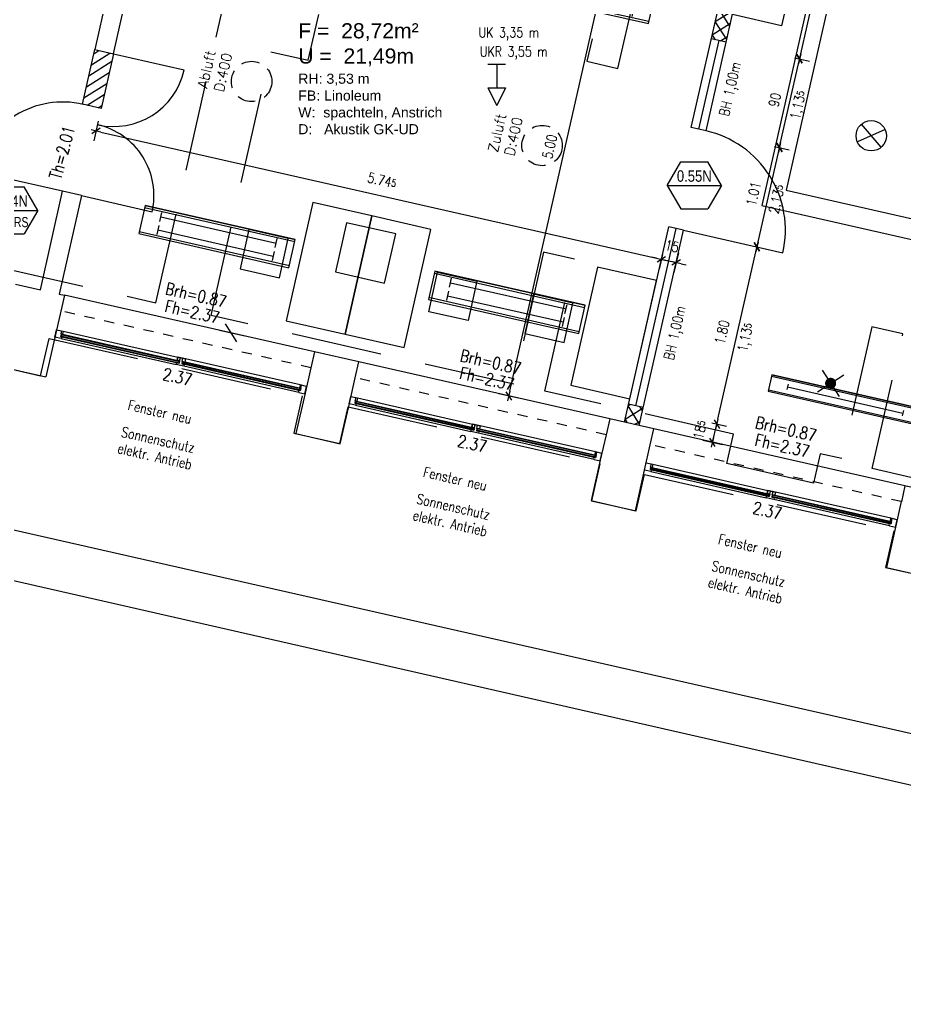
# Model space of a CAD drawing. Header units: metres. Extents: x -7 to 99688, y -10762 to -90.
# Drawn here: x 77.23 to 86.01, y -148.47 to -138.76 of the extents above; entities that cross this region are included whole.
import ezdxf
from ezdxf.enums import TextEntityAlignment as Align

# ---------------------------------------------------------------- set-up
doc = ezdxf.new("R2010")
doc.units = ezdxf.units.M
doc.header["$LTSCALE"] = 0.03
for name, pattern in [('DOT', [0]), ('GESTRICHELT', [9, 6, -3]), ('GESTRICHELT2', [4.5, 3, -1.5])]:
    doc.linetypes.add(name, pattern=pattern)
doc.layers.get('0').update_dxf_attribs({"linetype": 'CONTINUOUS'})
doc.layers.get('Defpoints').update_dxf_attribs({"linetype": 'CONTINUOUS'})
for name, color, linetype in [('A_abriss', 44, '_ABBRUCH'), ('A_ansicht', 9, 'CONTINUOUS'), ('A_bemaßung', 2, 'CONTINUOUS'), ('A_Deckenplan', 8, 'CONTINUOUS'), ('A_fenster', 7, 'CONTINUOUS'), ('A_Höhen', 3, 'CONTINUOUS'), ('A_möbel_neu', 1, 'CONTINUOUS'), ('A_NR_TÜR', 1, 'CONTINUOUS'), ('A_räume', 5, 'CONTINUOUS'), ('A_schraffur', 10, 'CONTINUOUS'), ('A_text', 5, 'CONTINUOUS'), ('A_trockenbau', 2, 'CONTINUOUS'), ('A_Tuer_neu', 1, 'CONTINUOUS'), ('A_Tuernummer_neu', 10, 'CONTINUOUS'), ('A_TXT-TUER', 1, 'CONTINUOUS'), ('A_verdeckt', 8, 'GESTRICHELT2'), ('A_wände', 6, 'CONTINUOUS'), ('CKMA0002', 2, 'CONTINUOUS'), ('E__LEUCHTEN', 6, 'CONTINUOUS')]:
    doc.layers.add(name, color=color, linetype=linetype)
doc.styles.add('arial-n', font='ARIALN.TTF')
doc.styles.add('NORM', font='simplex.shx', dxfattribs={"width": 0.7, "bigfont": 'bigfont.shx'})
doc.styles.add('PITSIMP8', font='PITSIMP8.SHX')
doc.styles.add('SIMPLEX', font='simplex.shx', dxfattribs={"width": 0.8, "height": 0.1})
doc.styles.get("Standard").update_dxf_attribs({"font": 'txt', "height": 1})
doc.linetypes.add('_ABBRUCH', pattern='A,25,[101,cadkon.shx,S=3.5,R=0,X=0,Y=0],25', length=50)
doc.dimstyles.get("Standard").update_dxf_attribs({"dimtxt": 0.1, "dimasz": 0.05, "dimexe": 0.1, "dimexo": 0, "dimgap": 0.1, "dimtad": 1, "dimdec": 4, "dimrnd": 0.0025, "dimzin": 0, "dimdsep": 46, "dimtxsty": 'SIMPLEX', "dimblk": 'DIMCROSS', "dimblk1": 'DIMCROSS', "dimblk2": 'DIMCROSS', "dimsah": 1, "dimcen": 2.5, "dimdle": 0.025, "dimclrd": 1, "dimclre": 1, "dimclrt": 6, "dimadec": 0, "dimazin": 0, "dimtfac": 1, "dimtdec": 4, "dimtix": 1, "dimtmove": 2, "dimatfit": 3, "dimfxl": 1, "dimtvp": 1, "dimtolj": 1, "dimtzin": 0, "dimarcsym": 0})
pattern_1 = [(212.2218, (84.36615, -137.72674), (0.0507871, -0.0805806), []), (302.2218, (84.36615, -137.72674), (0.0805806, 0.0507871), [])]

# ---------------------------------------------------------------- blocks, each defined once
blk = doc.blocks.new('SLASH1')
at = {"layer": 'A_bemaßung', "color": 2, "linetype": 'Continuous'}
for p, q in [((0, -0.14068), (0, 0.11466)), ((0.07663, 0.07663), (-0.07319, -0.07319))]:
    blk.add_line(p, q, dxfattribs=at)
blk = doc.blocks.new('DIMCROSS')
at = {"color": 0, "linetype": 'ByBlock'}
blk.add_line((-1, 0), (1, 0), dxfattribs=at)
at = {"linetype": 'ByBlock'}
blk.add_line((-0.707107, -0.707107), (0.707107, 0.707107), dxfattribs=at)
blk = doc.blocks.new('*D60')
at = {"layer": 'CKMA0002', "color": 1, "lineweight": -2}
for p, q in [((84.0932, -142.7559), (84.2394, -142.7891)), ((84.101, -142.9474), (84.1419, -142.767)), ((84.0035, -142.9253), (84.1985, -142.9695)), ((84.101, -142.9474), (84.101, -142.9474)), ((84.101, -142.9474), (84.101, -142.9474))]:
    blk.add_line(p, q, dxfattribs=at)
at = {"layer": 'Defpoints', "color": 0}
for p in [(83.2678, -142.5687), (83.1781, -142.7381), (84.1419, -142.767)]:
    blk.add_point(p, dxfattribs=at)
at = {"layer": 'CKMA0002', "color": 1, "lineweight": -2, "xscale": 0.05, "yscale": 0.05, "zscale": 0.05}
for p, rotation in [((84.1419, -142.767), 257.2217543798189), ((84.101, -142.9474), 77.2217543798189)]:
    blk.add_blockref('DIMCROSS', p, dxfattribs=dict(at, rotation=rotation))
at = {"layer": 'CKMA0002', "color": 3, "insert": (83.9752, -142.824), "char_height": 0.1, "attachment_point": 5, "rotation": 77.22175, "style": 'SIMPLEX'}
blk.add_mtext('\\A1;18{\\A1\\H0.7x\\S5;}', dxfattribs=at)
blk = doc.blocks.new('*D61')
at = {"layer": 'A_Tuer_neu', "color": 1, "lineweight": -2}
for p, q in [((84.4913, -141.0005), (84.6376, -141.0337)), ((84.153, -142.7182), (84.529, -141.0603))]:
    blk.add_line(p, q, dxfattribs=at)
at = {"layer": 'Defpoints', "color": 0}
for p in [(83.666, -140.8133), (84.54, -141.0116), (83.2678, -142.5687)]:
    blk.add_point(p, dxfattribs=at)
at = {"layer": 'A_Tuer_neu', "color": 1, "lineweight": -2, "xscale": 0.05, "yscale": 0.05, "zscale": 0.05}
for p, rotation in [((84.54, -141.0116), 77.22175437981893), ((84.1419, -142.767), 257.2217543798189)]:
    blk.add_blockref('DIMCROSS', p, dxfattribs=dict(at, rotation=rotation))
at = {"layer": 'A_Tuer_neu', "color": 3, "insert": (84.1947, -141.8561), "char_height": 0.1, "attachment_point": 5, "rotation": 77.22175, "style": 'SIMPLEX'}
blk.add_mtext('\\A1;1.80', dxfattribs=at)
blk = doc.blocks.new('*D62')
at = {"layer": 'A_Tuer_neu', "color": 1, "lineweight": -2}
for p, q in [((84.5511, -140.9628), (84.7524, -140.0753)), ((84.7147, -140.0155), (84.8609, -140.0487))]:
    blk.add_line(p, q, dxfattribs=at)
at = {"layer": 'Defpoints', "color": 0}
for p in [(83.8894, -139.8284), (84.7634, -140.0266), (83.666, -140.8133)]:
    blk.add_point(p, dxfattribs=at)
at = {"layer": 'A_Tuer_neu', "color": 1, "lineweight": -2, "xscale": 0.05, "yscale": 0.05, "zscale": 0.05}
for p, rotation in [((84.7634, -140.0266), 77.22175437981893), ((84.54, -141.0116), 257.2217543798189)]:
    blk.add_blockref('DIMCROSS', p, dxfattribs=dict(at, rotation=rotation))
at = {"layer": 'A_Tuer_neu', "color": 3, "insert": (84.5054, -140.4859), "char_height": 0.1, "attachment_point": 5, "rotation": 77.22175, "style": 'SIMPLEX'}
blk.add_mtext('\\A1;1.01', dxfattribs=at)
blk = doc.blocks.new('*D63')
at = {"layer": 'A_Tuer_neu', "color": 1, "lineweight": -2}
for p, q in [((84.7745, -139.9778), (84.9514, -139.1976)), ((84.9137, -139.1378), (85.06, -139.171))]:
    blk.add_line(p, q, dxfattribs=at)
at = {"layer": 'Defpoints', "color": 0}
for p in [(84.0885, -138.9506), (84.9625, -139.1489), (83.8894, -139.8284)]:
    blk.add_point(p, dxfattribs=at)
at = {"layer": 'A_Tuer_neu', "color": 1, "lineweight": -2, "xscale": 0.05, "yscale": 0.05, "zscale": 0.05}
for p, rotation in [((84.9625, -139.1489), 77.22175437981893), ((84.7634, -140.0266), 257.2217543798189)]:
    blk.add_blockref('DIMCROSS', p, dxfattribs=dict(at, rotation=rotation))
at = {"layer": 'A_Tuer_neu', "color": 3, "insert": (84.7167, -139.5545), "char_height": 0.1, "attachment_point": 5, "rotation": 77.22175, "style": 'SIMPLEX'}
blk.add_mtext('\\A1;90', dxfattribs=at)
blk = doc.blocks.new('*D64')
at = {"layer": 'CKMA0002', "color": 1, "lineweight": -2}
for p, q in [((85.3893, -137.0411), (85.5355, -137.0742)), ((84.9735, -139.1001), (85.427, -137.1009))]:
    blk.add_line(p, q, dxfattribs=at)
at = {"layer": 'Defpoints', "color": 0}
for p in [(84.564, -136.8539), (85.438, -137.0521), (84.0885, -138.9506)]:
    blk.add_point(p, dxfattribs=at)
at = {"layer": 'CKMA0002', "color": 1, "lineweight": -2, "xscale": 0.05, "yscale": 0.05, "zscale": 0.05}
for p, rotation in [((85.438, -137.0521), 77.22175437981893), ((84.9625, -139.1489), 257.2217543798189)]:
    blk.add_blockref('DIMCROSS', p, dxfattribs=dict(at, rotation=rotation))
at = {"layer": 'CKMA0002', "color": 3, "insert": (85.054, -138.0673), "char_height": 0.1, "attachment_point": 5, "rotation": 77.22175, "style": 'SIMPLEX'}
blk.add_mtext('\\A1;2.15{\\A1\\H0.7x\\S;}', dxfattribs=at)
blk = doc.blocks.new('*D71')
at = {"layer": 'A_Tuer_neu', "color": 1, "lineweight": -2}
for p, q in [((78.0124, -139.7658), (77.9682, -139.9609)), ((78.0391, -139.8744), (83.5445, -141.123)), ((83.6044, -141.0853), (83.5712, -141.2316))]:
    blk.add_line(p, q, dxfattribs=at)
at = {"layer": 'Defpoints', "color": 0}
for p in [(78.2975, -138.5089), (83.8894, -139.8284), (83.5933, -141.1341)]:
    blk.add_point(p, dxfattribs=at)
at = {"layer": 'A_Tuer_neu', "color": 1, "lineweight": -2, "xscale": 0.05, "yscale": 0.05, "zscale": 0.05}
for p, rotation in [((77.9903, -139.8633), 167.2217543798648), ((83.5933, -141.1341), 347.2217543798648)]:
    blk.add_blockref('DIMCROSS', p, dxfattribs=dict(at, rotation=rotation))
at = {"layer": 'A_Tuer_neu', "color": 3, "insert": (80.825, -140.3524), "char_height": 0.1, "attachment_point": 5, "rotation": 347.22175, "style": 'SIMPLEX'}
blk.add_mtext('\\A1;5.74{\\A1\\H0.7x\\S5;}', dxfattribs=at)
blk = doc.blocks.new('*D72')
at = {"layer": 'A_Tuer_neu', "color": 1, "lineweight": -2}
for p, q in [((83.5445, -141.123), (83.4958, -141.1119)), ((83.5933, -141.1341), (83.7397, -141.1673)), ((83.7618, -141.0697), (83.7176, -141.2648)), ((83.7885, -141.1783), (83.8372, -141.1894))]:
    blk.add_line(p, q, dxfattribs=at)
at = {"layer": 'Defpoints', "color": 0}
for p in [(83.8894, -139.8284), (84.0358, -139.8616), (83.7397, -141.1673)]:
    blk.add_point(p, dxfattribs=at)
at = {"layer": 'A_Tuer_neu', "color": 1, "lineweight": -2, "xscale": 0.05, "yscale": 0.05, "zscale": 0.05}
for p, rotation in [((83.5933, -141.1341), 347.2217543798648), ((83.7397, -141.1673), 167.2217543798648)]:
    blk.add_blockref('DIMCROSS', p, dxfattribs=dict(at, rotation=rotation))
at = {"layer": 'A_Tuer_neu', "color": 6, "insert": (83.6997, -141.0044), "char_height": 0.1, "attachment_point": 5, "rotation": 347.22175, "style": 'SIMPLEX'}
blk.add_mtext('\\A1;15{\\A1\\H0.7x\\S;}', dxfattribs=at)
blk = doc.blocks.new('*D73')
at = {"layer": 'CKMA0002', "color": 1, "lineweight": -2}
for p, q in [((83.2346, -137.6239), (83.0884, -137.5908)), ((82.0911, -142.4403), (83.1748, -137.6616)), ((82.1775, -142.5112), (81.9825, -142.4669))]:
    blk.add_line(p, q, dxfattribs=at)
at = {"layer": 'Defpoints', "color": 0}
for p in [(83.1859, -137.6129), (84.3181, -137.8696), (83.2609, -142.7569)]:
    blk.add_point(p, dxfattribs=at)
at = {"layer": 'CKMA0002', "color": 1, "lineweight": -2, "xscale": 0.05, "yscale": 0.05, "zscale": 0.05}
for p, rotation in [((83.1859, -137.6129), 77.2217543797739), ((82.08, -142.489), 257.2217543797739)]:
    blk.add_blockref('DIMCROSS', p, dxfattribs=dict(at, rotation=rotation))
at = {"layer": 'CKMA0002', "color": 6, "insert": (82.4867, -140.0178), "char_height": 0.1, "attachment_point": 5, "rotation": 77.22175, "style": 'SIMPLEX'}
blk.add_mtext('\\A1;5.00{\\A1\\H0.7x\\S;}', dxfattribs=at)
blk = doc.blocks.new('*D101')
at = {"layer": 'CKMA0002', "color": 1, "lineweight": -2}
for p, q in [((76.8271, -139.3646), (76.6809, -139.3314)), ((76.5937, -140.1678), (76.7673, -139.4023)), ((76.6802, -140.2387), (76.4851, -140.1945))]:
    blk.add_line(p, q, dxfattribs=at)
at = {"layer": 'Defpoints', "color": 0}
for p in [(76.7784, -139.3535), (77.8559, -139.5979), (77.7089, -140.472)]:
    blk.add_point(p, dxfattribs=at)
at = {"layer": 'CKMA0002', "color": 1, "lineweight": -2, "xscale": 0.05, "yscale": 0.05, "zscale": 0.05}
for p, rotation in [((76.7784, -139.3535), 77.2217543797739), ((76.5826, -140.2166), 257.2217543797739)]:
    blk.add_blockref('DIMCROSS', p, dxfattribs=dict(at, rotation=rotation))
at = {"layer": 'CKMA0002', "color": 6, "insert": (76.5342, -139.7519), "char_height": 0.1, "attachment_point": 5, "rotation": 77.22175, "style": 'SIMPLEX'}
blk.add_mtext('\\A1;88{\\A1\\H0.7x\\S5;}', dxfattribs=at)
blk = doc.blocks.new('*D102')
at = {"layer": 'CKMA0002', "color": 1, "lineweight": -2}
for p, q in [((76.9986, -138.8345), (76.8036, -138.7903)), ((76.7894, -139.3047), (76.89, -138.8611))]:
    blk.add_line(p, q, dxfattribs=at)
at = {"layer": 'Defpoints', "color": 0}
for p in [(76.9011, -138.8124), (77.9786, -139.0568), (77.8559, -139.5979)]:
    blk.add_point(p, dxfattribs=at)
at = {"layer": 'CKMA0002', "color": 1, "lineweight": -2, "xscale": 0.05, "yscale": 0.05, "zscale": 0.05}
for p, rotation in [((76.9011, -138.8124), 77.2217543797739), ((76.7784, -139.3535), 257.2217543797739)]:
    blk.add_blockref('DIMCROSS', p, dxfattribs=dict(at, rotation=rotation))
at = {"layer": 'CKMA0002', "color": 6, "insert": (76.6935, -139.0498), "char_height": 0.1, "attachment_point": 5, "rotation": 77.22175, "style": 'SIMPLEX'}
blk.add_mtext('\\A1;55{\\A1\\H0.7x\\S5;}', dxfattribs=at)
blk = doc.blocks.new('2DEL_465')
for p, q in [((-0.5, 0.5), (0.5, 0.5)), ((-0.5, 0.425), (0.5, 0.425)), ((-0.3844, 0.0694), (-0.3844, 0.3894)), ((0.3844, 0.0694), (0.3844, 0.3894)), ((-0.3844, 0.2294), (0.3844, 0.2294)), ((-0.3844, -0.0694), (-0.3844, -0.3894)), ((0.3844, -0.0694), (0.3844, -0.3894)), ((-0.3844, -0.2294), (0.3844, -0.2294)), ((-0.5, -0.425), (0.5, -0.425))]:
    blk.add_line(p, q)
blk.add_lwpolyline([(-0.5, -0.5), (0.5, -0.5), (0.5, 0.5), (-0.5, 0.5)], close=True)
at = {"style": 'PITSIMP8', "flags": 9}
for tag, p in [('RAUM/GRUPPE', (-0.0298, 0.1593)), ('BEZEICHNUNG', (-0.0298, 0.1793)), ('POS.NR.G-LV', (-0.0298, 0.1393)), ('KENNUNG', (-0.0298, 0.0793)), ('LEISTUNG', (-0.0298, 0.0593)), ('FABRIKAT', (-0.0298, 0.1193)), ('TYP', (-0.0298, 0.0993)), ('VOLUMENSTROM', (-0.0298, 0.0393)), ('DRUCK/-STUFE', (-0.0298, 0.0193)), ('ANSCHLUSS', (-0.0298, -0.0007)), ('TEMPERATUR', (-0.0298, -0.0607)), ('GROESSE', (-0.0298, -0.0207)), ('DN', (-0.0298, -0.0407)), ('SPANNUNG/FREQUENZ', (-0.0298, -0.1207)), ('SCHUTZART', (-0.0298, -0.1007)), ('DREHZAHL', (-0.0298, -0.0807)), ('GEWICHT', (-0.0298, -0.1407)), ('FREI', (-0.0298, -0.1607)), ('FREI', (-0.0298, -0.1807)), ('FREI', (-0.0298, -0.2007))]:
    blk.add_attdef(tag, text='', height=0.01, dxfattribs=at).set_placement(p, align=Align.MIDDLE)
blk = doc.blocks.new('2DEL_464')
for p, q in [((-0.5, 0.5), (0.5, 0.5)), ((-0.5, 0.425), (0.5, 0.425)), ((-0.3844, 0.16), (-0.3844, -0.16)), ((0.3844, 0.16), (0.3844, -0.16)), ((-0.3844, 0), (0.3844, 0)), ((-0.5, -0.425), (0.5, -0.425))]:
    blk.add_line(p, q)
blk.add_lwpolyline([(-0.5, -0.5), (0.5, -0.5), (0.5, 0.5), (-0.5, 0.5)], close=True)
at = {"style": 'PITSIMP8', "flags": 9}
for tag, p in [('RAUM/GRUPPE', (-0.0298, 0.1593)), ('BEZEICHNUNG', (-0.0298, 0.1793)), ('POS.NR.G-LV', (-0.0298, 0.1393)), ('KENNUNG', (-0.0298, 0.0793)), ('LEISTUNG', (-0.0298, 0.0593)), ('FABRIKAT', (-0.0298, 0.1193)), ('TYP', (-0.0298, 0.0993)), ('VOLUMENSTROM', (-0.0298, 0.0393)), ('DRUCK/-STUFE', (-0.0298, 0.0193)), ('ANSCHLUSS', (-0.0298, -0.0007)), ('TEMPERATUR', (-0.0298, -0.0607)), ('GROESSE', (-0.0298, -0.0207)), ('DN', (-0.0298, -0.0407)), ('SPANNUNG/FREQUENZ', (-0.0298, -0.1207)), ('SCHUTZART', (-0.0298, -0.1007)), ('DREHZAHL', (-0.0298, -0.0807)), ('GEWICHT', (-0.0298, -0.1407)), ('FREI', (-0.0298, -0.1607)), ('FREI', (-0.0298, -0.1807)), ('FREI', (-0.0298, -0.2007))]:
    blk.add_attdef(tag, text='', height=0.01, dxfattribs=at).set_placement(p, align=Align.MIDDLE)
blk = doc.blocks.new('Sich.beleuchtung')
at = {"layer": 'E__LEUCHTEN', "color": 3}
for p, q in [((-100.1, 100.1), (100.1, -100.1)), ((-100.1, -100.1), (100.1, 100.1))]:
    blk.add_line(p, q, dxfattribs=at)
at = {"layer": 'E__LEUCHTEN', "color": 3, "const_width": 50}
blk.add_lwpolyline([(-25, 0, 1), (25, 0, 1)], format="xyb", close=True, dxfattribs=at)
blk = doc.blocks.new('I541')
for p, q in [((-2.4, -1.8), (2.4, 1.8)), ((-2.4, 1.8), (2.4, -1.8))]:
    blk.add_line(p, q)
blk.add_circle((0, 0), 3)
blk = doc.blocks.new('Keller_bibo')
at = {"layer": 'A_verdeckt', "linetype": 'GESTRICHELT', "ltscale": 5}
for points in [[(87.4819, -243.6164), (85.6825, -243.2083), (85.9856, -241.8722), (85.6784, -241.8025), (85.382, -243.1093), (85.1674, -243.0606), (85.1011, -243.3532), (84.2429, -243.1585), (84.3093, -242.866), (82.4368, -242.4413), (82.7332, -241.1345), (82.4261, -241.0647), (82.1296, -242.3716), (79.1308, -241.6914), (79.7236, -239.0778), (80.0942, -239.1618), (80.1971, -238.7083)], [(77.008, -242.1895), (77.4418, -242.2879), (77.5256, -241.9187), (80.0338, -242.4876), (79.95, -242.8569), (80.4071, -242.9605), (80.4899, -242.5952), (82.9837, -243.1608), (82.9009, -243.5262), (83.3436, -243.6266), (83.4256, -243.2651), (85.8968, -243.8256), (85.8148, -244.1871), (86.2717, -244.2908)], [(78.5849, -241.5664), (81.1179, -230.3994), (72.9315, -228.5425), (70.3985, -239.7095), (78.5849, -241.5664)], [(83.1624, -239.2425), (83.5119, -237.7016), (83.2047, -237.632), (82.8552, -239.1728), (83.1624, -239.2425)]]:
    blk.add_lwpolyline(points, dxfattribs=at)
blk = doc.blocks.new('Tür-Nr')
at = {"layer": 'A_NR_TÜR'}
for p, q in [((-0.0573, -108.8652), (0.0772, -108.6321)), ((0.0772, -108.6321), (0.3468, -108.6321)), ((0.4812, -108.8652), (0.3468, -108.6321)), ((-0.0573, -108.8652), (0.4812, -108.8652)), ((-0.0573, -108.8652), (0.0772, -109.0983)), ((0.4812, -108.8652), (0.3468, -109.0983)), ((0.0772, -109.0983), (0.3468, -109.0983))]:
    blk.add_line(p, q, dxfattribs=at)
at = {"layer": 'A_TXT-TUER', "style": 'arial-n', "flags": 4}
blk.add_attdef('TÜR-NR.', text='', height=0.1129, dxfattribs=at).set_placement((0.2114, -108.7723), align=Align.MIDDLE_CENTER)
at = {"layer": 'A_TXT-TUER', "style": 'NORM', "width": 0.7}
for tag, flags, p in [('BRANDSCHUTZ', 4, (0.2287, -108.9809)), ('DIN', 5, (0.214, -109.1983)), ('ABMESSUNG', 5, (0.214, -109.3327)), ('MATERIAL', 5, (0.214, -109.4671)), ('WANDART', 5, (0.214, -109.6015)), ('ZARGE', 5, (0.214, -109.7359)), ('SCHLOSS', 5, (0.214, -109.8703)), ('BESCHLÄGE', 5, (0.214, -110.0047)), ('SONSTIGES', 5, (0.214, -110.1391))]:
    blk.add_attdef(tag, text='', height=0.0784, dxfattribs=dict(at, flags=flags)).set_placement(p, align=Align.MIDDLE_CENTER)

msp = doc.modelspace()

# ---------------------------------------------------------------- hatches: boundary and pattern name
at = {"layer": 'A_schraffur'}
h = msp.add_hatch(dxfattribs=at)
h.set_pattern_fill('ANSI37', color=256, scale=0.03, style=0)
h.set_pattern_definition(pattern_1)
h.paths.add_polyline_path([(78.73001, -136.60231), (79.31515, -136.73501), (82.38248, -137.43067), (82.38248, -137.43067), (83.1627, -137.60764), (84.33296, -137.87303), (84.15601, -138.65319), (84.15601, -138.65319), (84.08854, -138.95066), (84.23482, -138.98383), (84.29679, -138.71065), (84.29676, -138.71064), (84.49584, -137.83293), (84.69492, -136.95523), (84.69494, -136.95523), (84.71039, -136.88709), (84.56411, -136.85391), (84.36615, -137.72674), (78.76319, -136.45602)])
h = msp.add_hatch(dxfattribs=at)
h.set_pattern_fill('ANSI31', color=256, scale=0.025, style=0)
h.set_pattern_definition([(32.2205, (106.725905, -135.61042), (-0.0423211, 0.06715144), [])])
h.paths.add_polyline_path([(78.16364, -139.09904), (77.9786, -139.05675), (77.85588, -139.59787, -0.0000364), (77.856, -139.5979), (78.04098, -139.63988)])
h = msp.add_hatch(dxfattribs=at)
h.set_pattern_fill('ANSI37', color=256, scale=0.03, style=0)
h.set_pattern_definition(pattern_1)
h.paths.add_polyline_path([(83.2269, -142.74916), (83.37319, -142.78233), (83.41411, -142.60192), (83.26783, -142.56874)])

# ---------------------------------------------------------------- linework, layer by layer
at = {"layer": 'A_abriss', "ltscale": 0.3}
for p, q in [((78.16364, -139.09904), (78.86577, -139.25831)), ((77.84514, -140.50331), (78.54723, -140.66255))]:
    msp.add_line(p, q, dxfattribs=at)
for centre, start, end in [((78.16363, -139.09904), 257.220775, 347.218626), ((77.84514, -140.50331), 347.221026, 77.222085)]:
    msp.add_arc(centre, 0.71996, start, end, dxfattribs=at)
at = {"layer": 'A_ansicht', "color": 9, "linetype": 'Continuous'}
for p, q in [((80.15563, -142.05253), (77.6777, -141.49047)), ((83.08112, -142.71609), (80.59344, -142.15184)), ((86.00662, -143.37964), (83.51896, -142.81539))]:
    msp.add_line(p, q, dxfattribs=at)
at = {"layer": 'A_bemaßung'}
for p, q in [((81.87321, -139.20116), (82.04967, -139.20116)), ((81.96144, -139.20116), (81.96144, -139.43425)), ((81.87321, -139.43425), (82.04967, -139.43425)), ((81.87321, -139.43425), (81.96144, -139.61072)), ((82.04967, -139.43425), (81.96144, -139.61072))]:
    msp.add_line(p, q, dxfattribs=at)
at = {"layer": 'A_bemaßung', "linetype": 'Continuous'}
for p, q in [((69.19108, -142.00374), (107.95634, -150.79676)), ((69.08221, -142.47624), (107.84026, -151.301))]:
    msp.add_line(p, q, dxfattribs=at)
at = {"layer": 'A_Deckenplan'}
for points in [[(94.59127, -134.06574), (86.48897, -132.22819), (84.59009, -140.60088), (92.68179, -142.43602)], [(94.3414, -134.21415), (86.63978, -132.46747), (84.82937, -140.45006), (92.53104, -142.19648)]]:
    msp.add_lwpolyline(points, close=True, dxfattribs=at)
at = {"layer": 'A_Deckenplan', "color": 5}
msp.add_lwpolyline([(80.36313, -141.25946), (80.85076, -141.37005), (80.96135, -140.88245), (80.47372, -140.77185)], close=True, dxfattribs=at)
at = {"layer": 'A_Deckenplan', "color": 5, "linetype": 'GESTRICHELT'}
for centre in [(79.5325, -139.37241), (82.41093, -140.00726)]:
    msp.add_circle(centre, 0.2, dxfattribs=at)
at = {"layer": 'A_fenster', "color": 2}
for p, q in [((77.64383, -141.87438), (77.63853, -141.89779)), ((77.63853, -141.89779), (78.81423, -142.16443)), ((77.63985, -141.89194), (78.81555, -142.15858)), ((77.64251, -141.88023), (78.81821, -142.14688)), ((77.64383, -141.87438), (78.81953, -142.14102)), ((77.65226, -141.88245), (77.64961, -141.89415)), ((78.81953, -142.14102), (78.81423, -142.16443)), ((78.84489, -142.14677), (78.83958, -142.17018)), ((80.01464, -142.43668), (78.83958, -142.17018)), ((80.01597, -142.43083), (78.84091, -142.16433)), ((80.01863, -142.41912), (78.84356, -142.15263)), ((80.01995, -142.41327), (78.84489, -142.14677)), ((80.00887, -142.41691), (80.00622, -142.42862)), ((80.01995, -142.41327), (80.01464, -142.43668)), ((80.56009, -142.53569), (80.55478, -142.5591)), ((80.55478, -142.5591), (81.73489, -142.82674)), ((80.55611, -142.55325), (81.73622, -142.82089)), ((80.55876, -142.54155), (81.73887, -142.80919)), ((80.56009, -142.53569), (81.7402, -142.80334)), ((80.56851, -142.54376), (80.56586, -142.55546)), ((81.7402, -142.80334), (81.73489, -142.82674)), ((81.76556, -142.80909), (81.76025, -142.83249)), ((82.94017, -143.10009), (81.76025, -142.83249)), ((82.9415, -143.09424), (81.76157, -142.82664)), ((82.94415, -143.08254), (81.76423, -142.81494)), ((82.94548, -143.07669), (81.76556, -142.80909)), ((82.9344, -143.08033), (82.93175, -143.09203)), ((82.94548, -143.07669), (82.94017, -143.10009)), ((83.48685, -143.19362), (83.48154, -143.21703)), ((83.48154, -143.21703), (84.66166, -143.48467)), ((83.48287, -143.21118), (84.66298, -143.47882)), ((83.48553, -143.19948), (84.66564, -143.46712)), ((83.48685, -143.19362), (84.66696, -143.46127)), ((83.49528, -143.20169), (83.49262, -143.21339)), ((84.66696, -143.46127), (84.66166, -143.48467)), ((84.69232, -143.46702), (84.68701, -143.49042)), ((85.87092, -143.74047), (84.69099, -143.47287)), ((85.87225, -143.73462), (84.69232, -143.46702)), ((85.86694, -143.75802), (84.68701, -143.49042)), ((85.86827, -143.75217), (84.68834, -143.48457)), ((85.86117, -143.73826), (85.85851, -143.74996)), ((85.87225, -143.73462), (85.86694, -143.75802))]:
    msp.add_line(p, q, dxfattribs=at)
at = {"layer": 'A_fenster', "color": 10, "linetype": 'Continuous'}
for p, q in [((77.64383, -141.87438), (77.65091, -141.84318)), ((77.64471, -141.91867), (78.78564, -142.17743)), ((77.66456, -141.84627), (78.80223, -142.10429)), ((78.80223, -142.10429), (78.79515, -142.13549)), ((78.87635, -142.1211), (78.80223, -142.10429)), ((78.81953, -142.14102), (78.82661, -142.10982)), ((78.84489, -142.14677), (78.85197, -142.11557)), ((80.00006, -142.45285), (78.85976, -142.19424)), ((80.01338, -142.37897), (78.87635, -142.1211)), ((80.01995, -142.41327), (80.02703, -142.38207)), ((80.56009, -142.53569), (80.56716, -142.50449)), ((80.56096, -142.57998), (81.70631, -142.83974)), ((80.58082, -142.50758), (81.7229, -142.7666)), ((81.7229, -142.7666), (81.71582, -142.79781)), ((81.79701, -142.78341), (81.7229, -142.7666)), ((81.7402, -142.80334), (81.74728, -142.77213)), ((81.76556, -142.80909), (81.77263, -142.77788)), ((82.93891, -143.04238), (81.79701, -142.78341)), ((82.92558, -143.11627), (81.78043, -142.85655)), ((82.94548, -143.07669), (82.95256, -143.04548)), ((83.48685, -143.19362), (83.49393, -143.16242)), ((83.50758, -143.16551), (84.64966, -143.42453)), ((83.48773, -143.23792), (84.63307, -143.49767)), ((84.64966, -143.42453), (84.64258, -143.45574)), ((84.72378, -143.44134), (84.64966, -143.42453)), ((84.66696, -143.46127), (84.67404, -143.43006)), ((84.69232, -143.46702), (84.6994, -143.43581)), ((85.86567, -143.70031), (84.72378, -143.44134)), ((85.85235, -143.7742), (84.70719, -143.51448)), ((85.87225, -143.73462), (85.87932, -143.70341))]:
    msp.add_line(p, q, dxfattribs=at)
for points in [[(77.6002, -141.83167), (77.66456, -141.84627), (77.65749, -141.87748), (77.64383, -141.87438), (77.63853, -141.89779), (77.65504, -141.90153), (77.65299, -141.91057), (77.64471, -141.91867), (77.58361, -141.90482)], [(78.85976, -142.19424), (78.78564, -142.17743), (78.78984, -142.1589), (78.81423, -142.16443), (78.81953, -142.14102), (78.79515, -142.13549), (78.80223, -142.10429), (78.87635, -142.1211), (78.86927, -142.1523), (78.84489, -142.14677), (78.83958, -142.17018), (78.86396, -142.17571)], [(80.07774, -142.39357), (80.01338, -142.37897), (80.0063, -142.41018), (80.01995, -142.41327), (80.01464, -142.43668), (79.99813, -142.43293), (79.99608, -142.44197), (80.00006, -142.45285), (80.06115, -142.46671)], [(80.51645, -142.49299), (80.58082, -142.50758), (80.57374, -142.53879), (80.56009, -142.53569), (80.55478, -142.5591), (80.57129, -142.56285), (80.56924, -142.57188), (80.56096, -142.57998), (80.49986, -142.56613)], [(81.78043, -142.85655), (81.70631, -142.83974), (81.71051, -142.82121), (81.73489, -142.82674), (81.7402, -142.80334), (81.71582, -142.79781), (81.7229, -142.7666), (81.79701, -142.78341), (81.78994, -142.81462), (81.76556, -142.80909), (81.76025, -142.83249), (81.78463, -142.83802)], [(83.00327, -143.05698), (82.93891, -143.04238), (82.93183, -143.07359), (82.94548, -143.07669), (82.94017, -143.10009), (82.92366, -143.09635), (82.92161, -143.10539), (82.92558, -143.11627), (82.98668, -143.13012)], [(83.44322, -143.15092), (83.50758, -143.16551), (83.50051, -143.19672), (83.48685, -143.19362), (83.48154, -143.21703), (83.49806, -143.22078), (83.49601, -143.22981), (83.48773, -143.23792), (83.42663, -143.22406)], [(84.70719, -143.51448), (84.63307, -143.49767), (84.63728, -143.47914), (84.66166, -143.48467), (84.66696, -143.46127), (84.64258, -143.45574), (84.64966, -143.42453), (84.72378, -143.44134), (84.7167, -143.47255), (84.69232, -143.46702), (84.68701, -143.49042), (84.71139, -143.49595)], [(85.93004, -143.71491), (85.86567, -143.70031), (85.85859, -143.73152), (85.87225, -143.73462), (85.86694, -143.75802), (85.85042, -143.75428), (85.84837, -143.76332), (85.85235, -143.7742), (85.91345, -143.78805)]]:
    msp.add_lwpolyline(points, close=True, dxfattribs=at)
at = {"layer": 'A_möbel_neu'}
for points in [[(84.49584, -137.83293), (84.98345, -137.94353), (84.78437, -138.82124), (84.29676, -138.71064)], [(79.87393, -141.74297), (80.45907, -141.87569), (80.72451, -140.70541), (80.13937, -140.57269)], [(80.45907, -141.87569), (81.04421, -142.00841), (81.30965, -140.83813), (80.72451, -140.70541)], [(79.41786, -141.22936), (79.80795, -141.31784), (79.89643, -140.92775), (79.50634, -140.83927)], [(82.69477, -142.38282), (83.27991, -142.51554), (83.54535, -141.34526), (82.96021, -141.21254)], [(81.67724, -141.74183), (81.28715, -141.65335), (81.37563, -141.26326), (81.76572, -141.35174)], [(82.2387, -141.86921), (82.62879, -141.95769), (82.71727, -141.5676), (82.32717, -141.47912)]]:
    msp.add_lwpolyline(points, close=True, dxfattribs=at)
at = {"layer": 'A_trockenbau'}
for p, q in [((84.23489, -138.98385), (84.08852, -138.95065)), ((83.41436, -142.60197), (83.26792, -142.56876))]:
    msp.add_line(p, q, dxfattribs=at)
at = {"layer": 'A_Tuer_neu'}
for p, q in [((84.03575, -139.86154), (85.10855, -135.13168)), ((83.88946, -139.82836), (84.33296, -137.87303)), ((84.16171, -138.96725), (83.96265, -139.84496)), ((84.03583, -139.86156), (83.88946, -139.82836)), ((77.66012, -140.46095), (76.79705, -140.26519)), ((83.2269, -142.74916), (83.66604, -140.81334)), ((83.34114, -142.58537), (83.73926, -140.82994)), ((83.37319, -142.78233), (83.81232, -140.84652)), ((83.81248, -140.84655), (83.66604, -140.81334)), ((83.81244, -140.84654), (84.79743, -141.06993))]:
    msp.add_line(p, q, dxfattribs=at)
for centre, radius, start, end in [((77.66012, -140.46095), 0.885, 76.820411, 167.220507), ((83.81244, -140.84654), 1.01, 347.221754, 77.223769)]:
    msp.add_arc(centre, radius, start, end, dxfattribs=at)
at = {"layer": 'A_verdeckt'}
for p, q in [((80.11971, -142.20846), (77.64232, -141.64652)), ((83.04524, -142.87198), (80.55855, -142.30797)), ((85.97072, -143.53554), (83.48406, -142.97153))]:
    msp.add_line(p, q, dxfattribs=at)
at = {"layer": 'A_wände', "linetype": 'Continuous'}
for p, q in [((78.16364, -139.09904), (79.49326, -133.23762)), ((78.54485, -136.5603), (77.9786, -139.05675)), ((77.9786, -139.05675), (78.16364, -139.09904)), ((78.16364, -139.09904), (78.04098, -139.63988)), ((78.0411, -139.63991), (77.856, -139.5979)), ((77.43894, -141.43612), (77.66012, -140.46095)), ((77.84522, -140.50296), (77.66012, -140.46095)), ((77.84514, -140.50331), (77.62396, -141.47843)), ((77.84522, -140.50296), (77.84514, -140.50331)), ((77.19123, -141.37997), (77.43894, -141.43612)), ((77.6777, -141.49047), (77.49415, -142.29989)), ((77.62396, -141.47843), (77.6777, -141.49047)), ((77.00754, -142.18953), (77.4946, -142.30002))]:
    msp.add_line(p, q, dxfattribs=at)
at = {"layer": 'A_wände', "linetype": 'DOT'}
msp.add_line((77.85588, -139.59787), (77.9786, -139.05675), dxfattribs=at)
at = {"layer": 'A_wände', "color": 1, "linetype": 'Continuous'}
for p, q in [((80.12021, -142.20855), (80.11971, -142.20846)), ((80.55855, -142.30797), (80.55806, -142.30786)), ((83.48406, -142.97153), (83.48359, -142.9714))]:
    msp.add_line(p, q, dxfattribs=at)
at = {"layer": 'A_wände', "linetype": 'Continuous'}
for points in [[(80.55806, -142.30786), (80.59344, -142.15184), (80.15563, -142.05253), (80.11971, -142.20846), (80.06222, -142.462), (79.97153, -142.86181), (80.41037, -142.96135), (80.50104, -142.56151), (80.55806, -142.30786)], [(83.48359, -142.9714), (83.51896, -142.81539), (83.08112, -142.71609), (83.04573, -142.87209), (83.04524, -142.87198), (82.98774, -143.12554), (82.89704, -143.52534), (83.33586, -143.62489), (83.42654, -143.22507), (83.48359, -142.9714)], [(86.40908, -143.63497), (86.44449, -143.47894), (86.00662, -143.37964), (85.97123, -143.53566), (85.97072, -143.53554), (85.91321, -143.78908), (85.82255, -144.18892), (86.26135, -144.28843), (86.35206, -143.88859), (86.40908, -143.63497)]]:
    msp.add_lwpolyline(points, dxfattribs=at)

# ---------------------------------------------------------------- block references
at = {"layer": 'A_bemaßung', "color": 7, "rotation": 77.21999999999997}
msp.add_blockref('SLASH1', (79.32773, -141.86469), dxfattribs=at)
at = {"layer": 'A_Tuernummer_neu'}
ref = msp.add_blockref('Tür-Nr', (83.70786, -31.53697), dxfattribs=at)
ref.add_attrib('TÜR-NR.', '0.55N', dxfattribs={"layer": 'A_TXT-TUER', "height": 0.112896, "style": 'arial-n'}).set_placement((83.91921, -140.30931), align=Align.MIDDLE_CENTER)
ref = msp.add_blockref('Tür-Nr', (76.93163, -31.78491), dxfattribs=at)
ref.add_attrib('TÜR-NR.', '0.54N', dxfattribs={"layer": 'A_TXT-TUER', "height": 0.112896, "style": 'arial-n'}).set_placement((77.14298, -140.55725), align=Align.MIDDLE_CENTER)
ref.add_attrib('BRANDSCHUTZ', 'T30RS', dxfattribs={"layer": 'A_TXT-TUER', "height": 0.1, "style": 'arial-n', "width": 0.9}).set_placement((77.16029, -140.76584), align=Align.MIDDLE_CENTER)
at = {"layer": 'A_verdeckt', "linetype": 'GESTRICHELT'}
msp.add_blockref('Keller_bibo', (0, 100), dxfattribs=at)
at = {"layer": 'E__LEUCHTEN', "color": 1, "linetype": 'Continuous', "xscale": 1.525999999999994, "yscale": 0.2870000000000061, "zscale": 1.526, "rotation": 347.2263601589551}
for p in [(82.7526, -138.48877), (79.1894, -140.90888), (82.06142, -141.56057)]:
    msp.add_blockref('2DEL_465', p, dxfattribs=at)
at = {"layer": 'E__LEUCHTEN', "color": 2, "xscale": 0.05000000000000146, "yscale": 0.05000000000001137, "zscale": 0.05, "rotation": 167.2217543797835}
msp.add_blockref('I541', (85.67259, -139.9107), dxfattribs=at)
at = {"layer": 'E__LEUCHTEN', "color": 7, "linetype": 'Continuous', "xscale": 1.525999999999997, "yscale": 0.164999999999992, "zscale": 1.526, "rotation": 347.220146982277}
msp.add_blockref('2DEL_464', (85.41435, -142.52817), dxfattribs=at)
at = {"layer": 'E__LEUCHTEN', "color": 7, "xscale": 0.001098735000002128, "yscale": 0.001098734999999351, "zscale": 0.001098735, "rotation": 347.6524336641262}
msp.add_blockref('Sich.beleuchtung', (85.27027, -142.3631), dxfattribs=at)

# ---------------------------------------------------------------- texts
at = {"layer": 'A_Deckenplan', "color": 5, "linetype": 'GESTRICHELT', "char_height": 0.1, "width": 1, "attachment_point": 1, "rotation": 77.223765}
for s, insert in [('{\\Fsimplex.shx;Abluft\\PD:400}', (78.99433, -139.42497)), ('{\\Fsimplex.shx;Zuluft\\PD:400}', (81.87276, -140.05983))]:
    msp.add_mtext(s, dxfattribs=dict(at, insert=insert))
at = {"layer": 'A_Höhen', "linetype": 'Continuous', "style": 'SIMPLEX', "width": 0.8}
for s, rotation, p in [('Th=2.01', 74.8, (77.65538, -140.07458)), ('Brh=0.87', 347.2, (78.98081, -141.48866)), ('Fh=2.37', 347.2, (78.9432, -141.65448)), ('Brh=0.87', 347.2, (81.90143, -142.15113)), ('Fh=2.37', 347.2, (81.86382, -142.31694)), ('2.37', 347.2, (78.79698, -142.29807)), ('Brh=0.87', 347.2, (84.82694, -142.81467)), ('2.37', 347.2, (81.71783, -142.96056)), ('Fh=2.37', 347.2, (84.78933, -142.98049)), ('2.37', 347.2, (84.64334, -143.62411))]:
    msp.add_text(s, height=0.12, rotation=rotation, dxfattribs=at).set_placement(p, align=Align.MIDDLE_CENTER)
at = {"layer": 'A_räume', "linetype": 'Continuous', "insert": (79.99457, -138.29514), "char_height": 0.15, "width": 6.6459, "attachment_point": 1}
msp.add_mtext('{\\fArial|b0|i0|c0|p34;Arbeitsraum Bibliothekarin\\P00.54.033d\\PF =  28,72m²\\PU =  21,49m\\P\\H0.6667x;RH: 3,53 m\\PFB: Linoleum\\PW:  spachteln, Anstrich\\PD:   Akustik GK-UD}', dxfattribs=at)
at = {"layer": 'A_text', "style": 'SIMPLEX', "width": 0.8}
for s, p in [('UK 3,35 m', (81.78174, -138.9367)), ('UKR 3,55 m', (81.7943, -139.12506))]:
    msp.add_text(s, height=0.1, dxfattribs=at).set_placement(p)
at = {"layer": 'A_text', "char_height": 0.1, "width": 1.1421, "attachment_point": 1, "rotation": 347.221754, "style": 'SIMPLEX'}
for s, insert in [('{\\Fsimplex.shx;Fenster neu}', (78.32219, -142.52662)), ('{\\Fsimplex.shx;Sonnenschutz\\Pelektr. Antrieb}', (78.25567, -142.79206)), ('{\\Fsimplex.shx;Fenster neu}', (81.24784, -143.18952)), ('{\\Fsimplex.shx;Sonnenschutz\\Pelektr. Antrieb}', (81.18133, -143.45496)), ('{\\Fsimplex.shx;Fenster neu}', (84.17294, -143.85491)), ('{\\Fsimplex.shx;Sonnenschutz\\Pelektr. Antrieb}', (84.10643, -144.12034))]:
    msp.add_mtext(s, dxfattribs=dict(at, insert=insert))
at = {"layer": 'CKMA0002', "color": 6, "style": 'SIMPLEX', "width": 0.8}
for p in [(84.26021, -139.72472), (83.71262, -142.1392)]:
    msp.add_text('BH 1,00m', height=0.1, rotation=77.221754, dxfattribs=at).set_placement(p)
at = {"layer": 'CKMA0002', "color": 6, "char_height": 0.1, "width": 1, "attachment_point": 5, "rotation": 77.221754, "style": 'SIMPLEX'}
for s, insert in [('1,13{\\A1\\H0.7x\\S5;}', (84.96048, -139.60983)), ('2,13{\\A1\\H0.7x\\S5;}', (84.74925, -140.54118)), ('1,13{\\A1\\H0.7x\\S5;}', (84.4385, -141.91138))]:
    msp.add_mtext(s, dxfattribs=dict(at, insert=insert))

# ---------------------------------------------------------------- dimensions: what is measured, and where the dimension line sits
at = {"layer": 'A_Tuer_neu'}
for base, p1, p2, angle, text, override, picture, middle in [((83.5933, -141.13407), (78.2975, -138.50886), (83.88943, -139.82835), 347.221754, '5.74{\\A1\\H0.7x\\S5;}', {"dimexo": 1.288871, "dimrnd": 0.005, "dimclrt": 3}, '*D71', (80.82498, -140.35241)), ((84.96248, -139.14886), (83.88943, -139.82835), (84.08849, -138.95064), 257.221754, '90', {"dimexo": 0.846191, "dimrnd": 0.005, "dimse1": 1, "dimclrt": 3}, '*D63', (84.71667, -139.55454)), ((83.7397, -141.16727), (83.88943, -139.82835), (84.03583, -139.86156), 347.221754, '15{\\A1\\H0.7x\\S;}', {"dimexo": 1.238871, "dimse1": 1}, '*D72', (83.69968, -141.00438)), ((84.76342, -140.02657), (83.66604, -140.81334), (83.88943, -139.82835), 257.221754, '1.01', {"dimexo": 0.846191, "dimrnd": 0.005, "dimse1": 1, "dimclrt": 3}, '*D62', (84.50544, -140.48589)), ((84.54003, -141.01156), (83.26782, -142.56874), (83.66604, -140.81334), 257.221754, '1.80', {"dimexo": 0.846191, "dimrnd": 0.005, "dimse1": 1, "dimclrt": 3}, '*D61', (84.19469, -141.85609))]:
    dim = msp.add_linear_dim(base=base, p1=p1, p2=p2, angle=angle, text=text, dimstyle='Standard', override=override, dxfattribs=at)
    dim.commit()
    dim.dimension.update_dxf_attribs({"geometry": picture, "text_midpoint": middle})
at = {"layer": 'CKMA0002'}
for base, p1, p2, angle, text, override, picture, middle in [((85.43802, -137.05211), (84.08849, -138.95064), (84.56402, -136.85389), 257.221754, '2.15{\\A1\\H0.7x\\S;}', {"dimexo": 0.846191, "dimrnd": 0.005, "dimse1": 1, "dimclrt": 3}, '*D64', (85.05396, -138.06731)), ((83.18588, -137.61288), (83.26092, -142.75687), (84.31805, -137.86965), 77.221754, '5.00{\\A1\\H0.7x\\S;}', {"dimexo": 1.110922}, '*D73', (82.48665, -140.01778)), ((76.9011, -138.81238), (77.85587, -139.59787), (77.9786, -139.05675), 77.221754, '55{\\A1\\H0.7x\\S5;}', {"dimexo": 1.004864, "dimse1": 1}, '*D102', (76.69346, -139.04977)), ((76.77838, -139.3535), (77.70889, -140.47201), (77.85587, -139.59787), 77.221754, '88{\\A1\\H0.7x\\S5;}', {"dimexo": 1.05485}, '*D101', (76.53422, -139.75187)), ((84.14191, -142.76698), (83.17814, -142.7381), (83.26782, -142.56874), 257.221754, '18{\\A1\\H0.7x\\S5;}', {"dimexo": 0.84629, "dimrnd": 0.005, "dimclrt": 3}, '*D60', (83.97517, -142.82401))]:
    dim = msp.add_linear_dim(base=base, p1=p1, p2=p2, angle=angle, text=text, dimstyle='Standard', override=override, dxfattribs=at)
    dim.commit()
    dim.dimension.update_dxf_attribs({"geometry": picture, "text_midpoint": middle})

doc.saveas('drawing.dxf')
